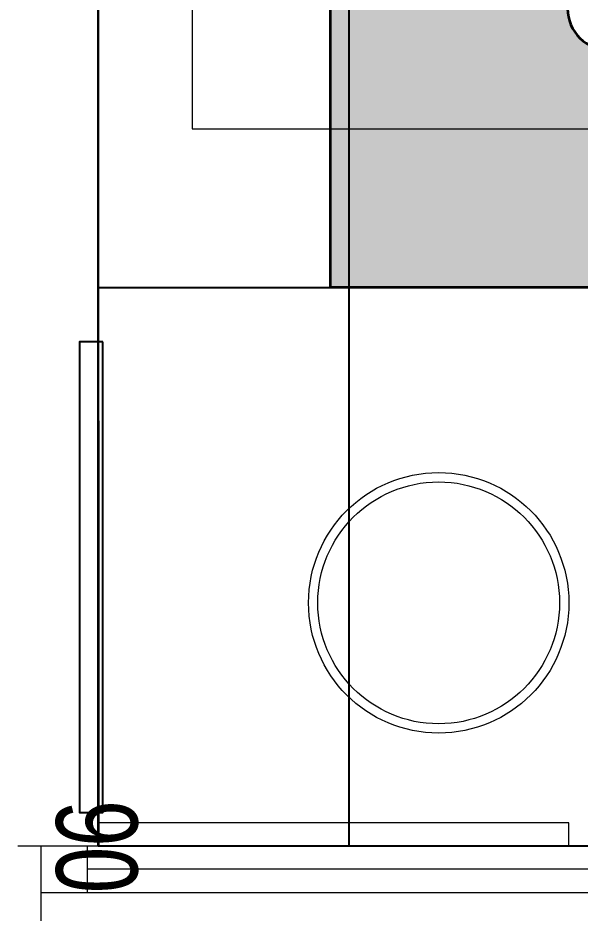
# Model space of a CAD drawing. Extents: x -12260 to 184725, y -29287 to 19916.
# Drawn here: x 25790 to 26394, y -12902 to -11940 of the extents above; entities that cross this region are included whole.
import ezdxf
from ezdxf.enums import TextEntityAlignment as Align

# ---------------------------------------------------------------- set-up
doc = ezdxf.new("R2010")
doc.units = 0
doc.header["$LTSCALE"] = 0.25
doc.linetypes.add('DASHDOT', pattern=[25.4, 12.7, -6.35, 0, -6.35])
for name, color, linetype, lineweight in [('01-First Floor-FUR$0$72_EGR_EQP_TAG', 142, 'Continuous', 5), ('01-First Floor-FUR$0$Aluminum', 251, 'Continuous', 5), ('01-First Floor-FUR$0$LOADING', 253, 'Continuous', 5), ('E-LITE-CIRC-NUMB', 6, 'Continuous', 25), ('E-LITE-CLNG', 150, 'Continuous', 35), ('E-LITE-CLNG-CNDT', 6, 'DASHDOT', 35), ('E-LITE-CTRL', 6, 'Continuous', 25), ('E-LITE-IDEN', 6, 'Continuous', 25)]:
    doc.layers.add(name, color=color, linetype=linetype, lineweight=lineweight)
doc.layers.add('01-First Floor-FUR$0$FALSE CEILING', color=251, linetype='Continuous')
doc.layers.add('01-First Floor-FUR$0$X-WHITE glass', color=255, linetype='Continuous')
doc.styles.add('01-First Floor-FUR$0$X3G_ENTITY_257CFD', font='swisscl.ttf', dxfattribs={"height": 200})
doc.styles.add('DC_SIMPLEX', font='SIMPLEX.shx', dxfattribs={"width": 0.7})

# ---------------------------------------------------------------- blocks, each defined once
blk = doc.blocks.new('*U225')
h = blk.add_hatch(color=254)
h.dxf.hatch_style = 1
h.paths.add_polyline_path([(-300, 300), (-300, -300), (300, -300), (300, 300)])
edge = h.paths.add_edge_path(flags=16)
edge.add_arc((0, 0), 45, 0, 360)
blk.add_lwpolyline([(-300, 300), (-300, -300), (300, -300), (300, 300)], close=True)
blk.add_circle((0, 0), 45)
at = {"layer": 'E-LITE-CIRC-NUMB', "style": 'DC_SIMPLEX', "width": 0.7, "flags": 8}
blk.add_attdef('CIRCUIT', text='', height=200, rotation=0, dxfattribs=at).set_placement((-473.9, 300), align=Align.RIGHT)
at = {"layer": 'E-LITE-CTRL', "style": 'DC_SIMPLEX', "width": 0.7, "flags": 8}
blk.add_attdef('CONTROL', (1118.9, -935), '', height=200, rotation=360, dxfattribs=at)
at = {"layer": 'E-LITE-IDEN', "style": 'DC_SIMPLEX', "width": 0.7, "flags": 8}
blk.add_attdef('TYPE', (460.41, 457.65), '', height=200, rotation=360, dxfattribs=at)
blk = doc.blocks.new('01-First Floor-FUR$0$WM00001-P')
at = {"layer": '01-First Floor-FUR$0$LOADING'}
for radius in [0.14, 0.13]:
    blk.add_circle((0, 0), radius, dxfattribs=at)
blk = doc.blocks.new('01-First Floor-FUR')
at = {"layer": '01-First Floor-FUR$0$Aluminum'}
for p, q in [((25789.79, -12830), (26989.79, -12830)), ((25814.79, -12930), (25814.79, -12830)), ((25864.79, -12880), (25864.79, -12830)), ((26914.79, -12855), (25864.79, -12855)), ((25814.79, -12880), (26964.79, -12880))]:
    blk.add_line(p, q, dxfattribs=at)
at = {"layer": '01-First Floor-FUR$0$FALSE CEILING', "linetype": 'Continuous'}
for p, q in [((26146, -12830), (26146, -8830)), ((25876.01, -12829.8, 0), (25876.01, -10709.8, 0)), ((25876.01, -12230), (29376, -12230))]:
    blk.add_line(p, q, dxfattribs=at)
at = {"layer": '01-First Floor-FUR$0$FALSE CEILING'}
blk.add_lwpolyline([(29376, -8830), (25876, -8830), (25876, -10710), (25876.01, -10710), (25876.01, -12830), (29376, -12830), (29376, -8830)], dxfattribs=at)
at = {"layer": '01-First Floor-FUR$0$FALSE CEILING', "elevation": -0.1}
blk.add_lwpolyline([(25881.01, -12288.34), (25856.01, -12288.34), (25856.01, -12794.34), (25881.01, -12794.34), (25881.01, -12288.34)], dxfattribs=at)
at = {"layer": '01-First Floor-FUR$0$LOADING', "elevation": -0.06}
blk.add_lwpolyline([(27477.21, -12059.3), (27477.21, -11309.3), (25977.21, -11309.3), (25977.21, -12059.3)], close=True, dxfattribs=at)
at = {"layer": '01-First Floor-FUR$0$LOADING', "elevation": 0}
blk.add_lwpolyline([(25876.47, -12805.18), (25876.47, -12830.18), (26382.47, -12830.18), (26382.47, -12805.18), (25876.47, -12805.18)], dxfattribs=at)
at = {"layer": '01-First Floor-FUR$0$X-WHITE glass', "color": 253, "lineweight": 30, "ltscale": 6, "true_color": 0x9898cc}
blk.add_line((25876, -10660), (25876.47, -12830.18, 0), dxfattribs=at)
at = {"layer": '01-First Floor-FUR$0$LOADING', "extrusion": (2.24019e-05, 2.25507e-18, -1), "xscale": -1000, "yscale": 1000, "zscale": 1000}
blk.add_blockref('01-First Floor-FUR$0$WM00001-P', (-26242.36, -12568.84, 0.59), dxfattribs=at)
at = {"layer": '01-First Floor-FUR$0$72_EGR_EQP_TAG', "insert": (25830.98, -12831.06, 0), "char_height": 87.473, "attachment_point": 2, "rotation": 90, "style": '01-First Floor-FUR$0$X3G_ENTITY_257CFD'}
blk.add_mtext('06', dxfattribs=at)

msp = doc.modelspace()

# ---------------------------------------------------------------- block references
at = {"layer": 'E-LITE-CLNG'}
ref = msp.add_blockref('*U225', (26426, -11930, -0.1), dxfattribs=dict(at, xscale=-1))
ref.add_attrib('TYPE', 'LD1', (26819.49, -11625.51, -0.1), dxfattribs={"layer": 'E-LITE-IDEN', "height": 200, "rotation": 0, "style": 'DC_SIMPLEX', "width": 0.7, "flags": 8})
at = {"layer": 'E-LITE-CLNG-CNDT'}
msp.add_blockref('01-First Floor-FUR', (0, 0), dxfattribs=at)

doc.saveas('drawing.dxf')
